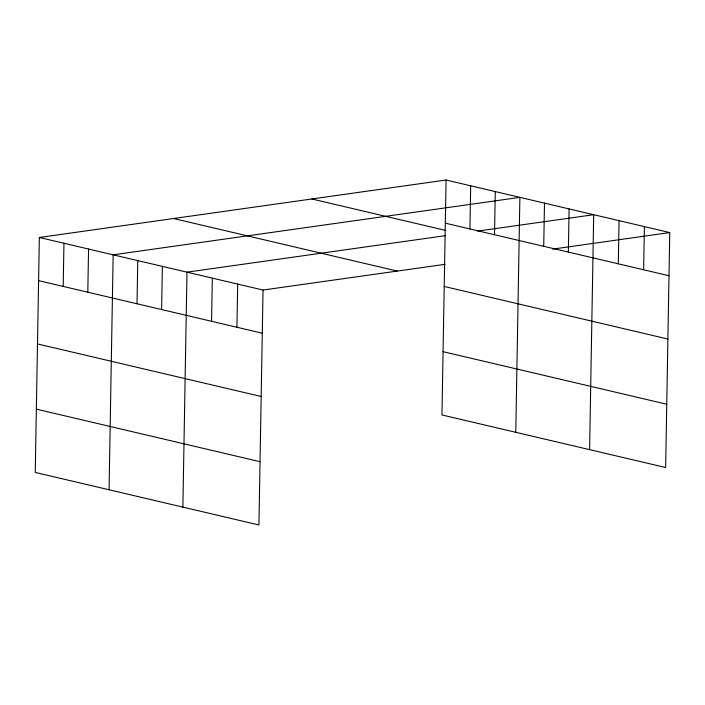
<?xml version="1.0" encoding="UTF-8"?>
<svg xmlns="http://www.w3.org/2000/svg" width="705" height="705" viewBox="0 0 705 705"><rect width="100%" height="100%" fill="white"/><g stroke="black" fill="none" stroke-linecap="round" stroke-linejoin="round"><path stroke-width="1.06" d="M39.348 237.479L35.25 472.429L258.929 524.987L263.036 290.037L39.348 237.479L446.071 180.013L669.75 232.571L665.652 467.521L441.964 414.963L446.071 180.013M63.203 286.424L63.952 243.26M87.808 292.205L88.557 249.041M109.064 489.772L113.161 254.822L519.885 197.365L515.787 432.306M137.017 303.767L137.775 260.603M161.621 309.548L162.379 266.384M182.877 507.115L186.984 272.165L445.657 235.62M211.579 321.286L212.328 278.123M236.924 327.243L237.682 284.08M469.918 228.958L470.676 185.803M494.522 234.739L495.28 191.584M543.731 246.301L544.489 203.146M568.345 252.082L569.094 208.927M589.6 449.649L593.698 214.708L477.734 231.09M618.294 263.82L619.052 220.665M643.647 269.777L644.396 226.613M263.036 290.037L445.119 264.313M552.711 249.112L669.75 232.571M445.313 223.177L669.001 275.734M311.848 198.977L445.578 230.403M173.571 218.515L397.25 271.072M444.212 286.468L667.891 339.026M443.075 351.672L666.754 404.229M38.599 280.643L262.278 333.201M37.497 343.934L261.176 396.492M36.352 409.138L260.039 461.696"/></g></svg>
